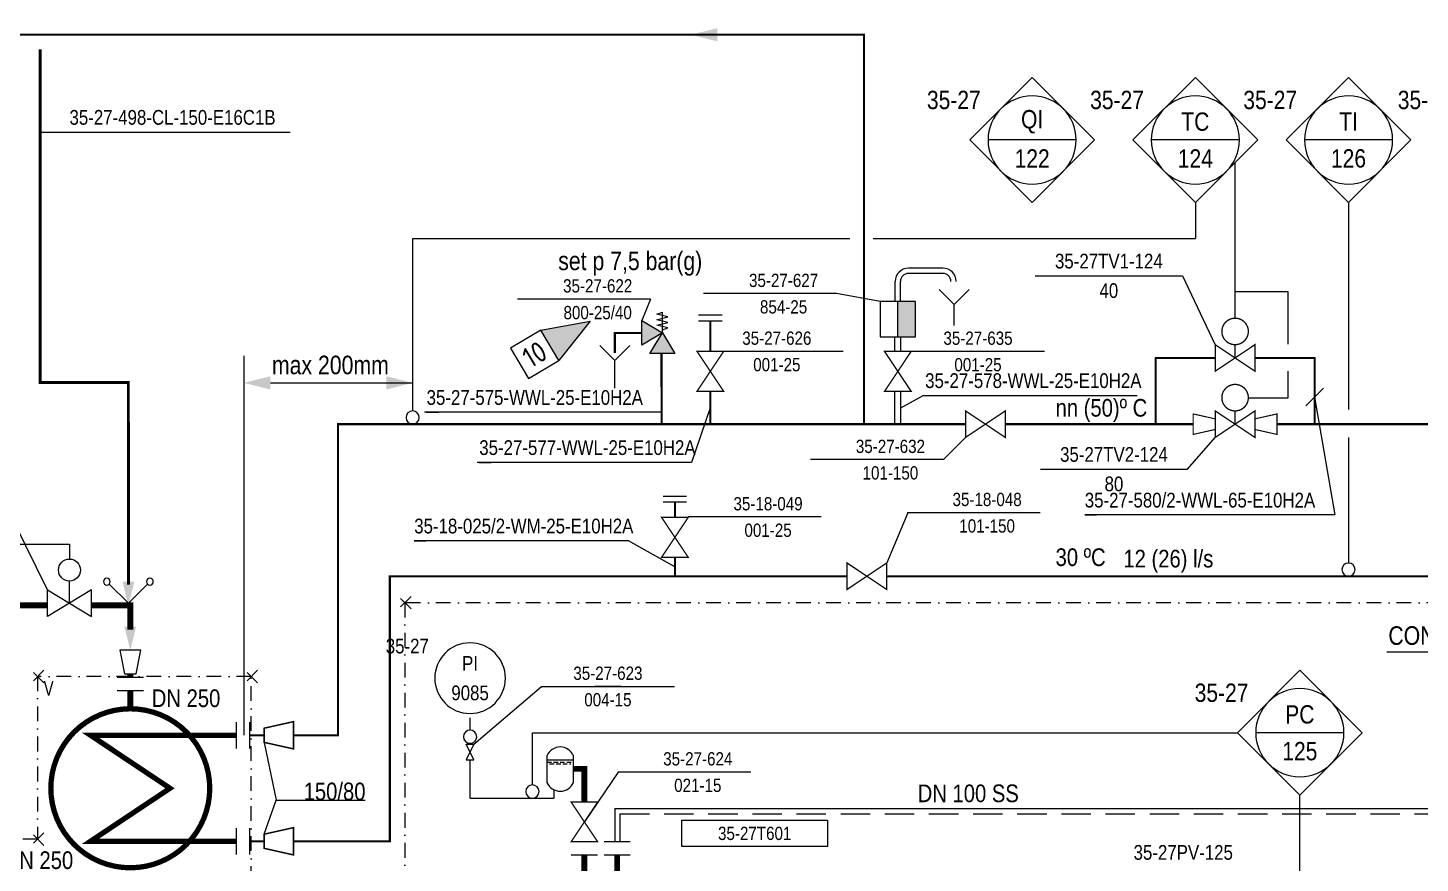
# Model space of a CAD drawing. Header units: millimetres. Extents: x -415 to 12957, y -5 to 599.
# Drawn here: x 10139.8 to 10376.4, y 175.9 to 317.7 of the extents above; entities that cross this region are included whole.
import ezdxf
from ezdxf.enums import TextEntityAlignment as Align

# ---------------------------------------------------------------- set-up
doc = ezdxf.new("R2010")
doc.units = ezdxf.units.MM
doc.header["$LTSCALE"] = 10
doc.header["$MEASUREMENT"] = 0
for name, pattern in [('DASHDOT2', [0.5, 0.25, -0.125, 0, -0.125]), ('DASHED', [0.75, 0.5, -0.25]), ('DASHEDX2', [1.5, 1, -0.5])]:
    doc.linetypes.add(name, pattern=pattern)
doc.layers.get('0').update_dxf_attribs({"linetype": 'CONTINUOUS'})
doc.layers.add('BALANSSI', color=3, linetype='CONTINUOUS', lineweight=25)
doc.layers.add('VESIKIERROT', color=100, linetype='DASHDOT2', lineweight=35)
for name, color, linetype in [('ILMAPUTKET', 7, 'CONTINUOUS'), ('KASIVENTTIILIT', 7, 'CONTINUOUS'), ('LAITTEISTO', 7, 'CONTINUOUS'), ('P-COND', 4, 'CONTINUOUS'), ('P-CVPOS', 7, 'CONTINUOUS'), ('P-DELIVERY_LIMIT', 1, 'DASHDOT2'), ('P-EQUIPMENTS', 7, 'CONTINUOUS'), ('P-FITTINGS', 7, 'CONTINUOUS'), ('P-INSTRPOS_TEXTS', 7, 'CONTINUOUS'), ('P-INSTRU', 7, 'CONTINUOUS'), ('P-LINEPOS', 7, 'CONTINUOUS'), ('P-OTHER', 7, 'CONTINUOUS'), ('P-REVISIONS', 1, 'CONTINUOUS'), ('P-STEAM1', 6, 'CONTINUOUS'), ('P-SYMB', 7, 'CONTINUOUS'), ('P-TANK_POS', 7, 'CONTINUOUS'), ('P-TEXT', 7, 'CONTINUOUS'), ('P-VALVEPOS', 7, 'CONTINUOUS'), ('P-VENTS', 7, 'CONTINUOUS'), ('P-WATER', 3, 'CONTINUOUS'), ('PUTKIKARTIOT', 7, 'CONTINUOUS'), ('SAATOVENTTIILIT', 7, 'CONTINUOUS'), ('yyyyy', 7, 'CONTINUOUS')]:
    doc.layers.add(name, color=color, linetype=linetype)
doc.styles.add('ARIAL', font='ARIALN.TTF')
doc.styles.add('ARIALN', font='ARIALN.TTF')
doc.styles.add('CTS_REV', font='isocp.shx')
doc.styles.add('LEGIBLE', font='ARIALN.TTF')
doc.styles.add('MODESTD', font='ARIALN.TTF')
doc.styles.add('SFS', font='ARIALN.TTF')
doc.styles.get("Standard").update_dxf_attribs({"font": 'ARIALN.TTF'})

# ---------------------------------------------------------------- blocks, each defined once
blk = doc.blocks.new('P008_05')
at = {"linetype": 'Continuous', "const_width": 0.5}
blk.add_lwpolyline([(0, 7.5, 1), (0, -7.5, 1)], format="xyb", close=True, dxfattribs=at)
blk.add_lwpolyline([(10, 5), (-3.75, 5), (3.75, 0), (-3.75, -5), (10, -5)], dxfattribs=at)
at = {"linetype": 'Continuous', "style": 'SFS', "flags": 9}
for tag, p in [('FC', (0, 3.5)), ('SYM_WIDTH', (0, 0))]:
    blk.add_attdef(tag, p, '', height=0.2, dxfattribs=at)
blk = doc.blocks.new('T200FFL')
at = {"const_width": 0.25}
for points in [[(-1.25, 2.5), (-1.25, -2.5)], [(1.25, -2.5), (1.25, 2.5)]]:
    blk.add_lwpolyline(points, dxfattribs=at)
at = {"linetype": 'Continuous', "style": 'SFS', "flags": 9}
for tag, p in [('FC', (0, 3.5)), ('SYM_WIDTH', (0, 0))]:
    blk.add_attdef(tag, p, '', height=0.2, dxfattribs=at)
blk = doc.blocks.new('ARROW')
blk.add_solid([(-2.5, -1.25), (-2.5, 1.25), (2.5, 0)])
at = {"linetype": 'Continuous', "flags": 1}
blk.add_attdef('SYM_WIDTH', (0, 0), '', height=3, dxfattribs=at)
blk = doc.blocks.new('T100CON')
at = {"const_width": 0.25}
blk.add_lwpolyline([(-2.5, 2.4), (2.5, 1.28), (2.5, -1.12), (-2.5, -2.24)], close=True, dxfattribs=at)
at = {"style": 'LEGIBLE', "flags": 9}
for tag, p in [('FC', (0, 3.5)), ('SYM_WIDTH', (0, 0))]:
    blk.add_attdef(tag, p, '', height=1.8, dxfattribs=at)
blk = doc.blocks.new('T001_11')
at = {"const_width": 0.25}
blk.add_lwpolyline([(-3.75, -2.5), (-3.75, 2.5), (3.75, -2.5), (3.75, 2.5), (-3.75, -2.5)], dxfattribs=at)
at = {"linetype": 'Continuous', "style": 'SFS', "flags": 9}
for tag, p in [('FC', (0, 3.5)), ('SYM_WIDTH', (0, 0))]:
    blk.add_attdef(tag, p, '', height=0.2, dxfattribs=at)
blk = doc.blocks.new('i001_11')
at = {"layer": 'yyyyy', "const_width": 0.25}
blk.add_lwpolyline([(0, 7.5, 1), (0, 2.5, 1)], format="xyb", close=True, dxfattribs=at)
for points in [[(-3.75, -2.5), (-3.75, 2.5), (3.75, -2.5), (3.75, 2.5), (-3.75, -2.5)], [(0, 2.5), (0, 0)]]:
    blk.add_lwpolyline(points, dxfattribs=at)
at = {"layer": 'yyyyy', "linetype": 'Continuous', "style": 'SFS', "flags": 9}
for tag, p in [('FC', (0, 3.5)), ('SYM_WIDTH', (0, 0))]:
    blk.add_attdef(tag, p, '', height=0.2, dxfattribs=at)
blk = doc.blocks.new('P7A1214')
at = {"color": 0, "linetype": 'ByBlock'}
for p, q in [((-1, 2), (-1, -2)), ((0, 2), (0, -2))]:
    blk.add_line(p, q, dxfattribs=at)
blk = doc.blocks.new('P7A1208')
at = {"color": 0, "linetype": 'ByBlock'}
for p, q in [((-3, 0), (-3, -3)), ((3, -3), (3, 0)), ((-3, -3), (3, -3))]:
    blk.add_line(p, q, dxfattribs=at)
blk.add_lwpolyline([(3, 3), (-3, 3), (-3, 0), (3, 0)], close=True, dxfattribs=at)
blk.add_solid([(-3, 0), (3, 0), (-3, -3), (3, -3)], dxfattribs=at)
blk = doc.blocks.new('PI321')
for p, q in [((0.5, 0.25), (-0.5, -0.25)), ((-0.5, -0.25), (-0.5, 0.25)), ((-0.5, 0.25), (0.5, -0.25)), ((0.5, -0.25), (0.5, 0.25))]:
    blk.add_line(p, q)
blk = doc.blocks.new('PPI_0103B')
at = {"color": 0, "linetype": 'ByBlock'}
blk.add_circle((0, 0), 1.25, dxfattribs=at)
blk = doc.blocks.new('PPI_0900A')
at = {"color": 0, "linetype": 'ByBlock'}
blk.add_line((-2.5, 0), (2.5, 0), dxfattribs=at)
blk = doc.blocks.new('PPI_0700A-27_5')
at = {"color": 0, "linetype": 'ByBlock'}
for p, q in [((0, 0), (27.5, 0)), ((0, -5), (0, 0)), ((27.5, 0), (27.5, -5)), ((27.5, -5), (0, -5))]:
    blk.add_line(p, q, dxfattribs=at)
blk = doc.blocks.new('PPI_1207A')
at = {"color": 0, "linetype": 'ByBlock'}
for p, q in [((-8.5, 0), (0, 8.5)), ((0, 8.5), (8.5, 0)), ((0, -8.5), (-8.5, 0)), ((-6, 0), (6, 0)), ((8.5, 0), (0, -8.5))]:
    blk.add_line(p, q, dxfattribs=at)
blk.add_circle((0, 0), 6, dxfattribs=at)
blk = doc.blocks.new('PPI_1000A')
at = {"color": 0, "linetype": 'ByBlock'}
blk.add_line((-1, 0), (1, 0), dxfattribs=at)
blk = doc.blocks.new('PPI_1200A')
at = {"color": 0, "linetype": 'ByBlock'}
blk.add_circle((0, 0), 6, dxfattribs=at)
blk = doc.blocks.new('PPI_1100A')
at = {"color": 0, "linetype": 'ByBlock'}
blk.add_line((0, 0), (2, 0), dxfattribs=at)
blk = doc.blocks.new('P7A0127')
at = {"color": 0, "linetype": 'ByBlock'}
for p, q in [((-7.5, 20), (-7.5, 17.5)), ((7.5, 17.5), (-7.5, 17.5)), ((-7.5, 17.5), (-7.5, 5)), ((7.5, 17.5), (7.5, 20)), ((7.5, 5), (7.5, 17.5))]:
    blk.add_line(p, q, dxfattribs=at)
at = {"color": 0, "linetype": 'DASHEDX2', "ltscale": 0.25}
for points in [[(-7.5, 16.5), (7.5, 16.5)], [(-6, 15.5), (6, 15.5)]]:
    blk.add_lwpolyline(points, dxfattribs=at)
at = {"color": 0, "linetype": 'ByBlock'}
for centre, start, end in [((0, 16.9), 22.45694, 157.54306), ((0, 8.1), 202.45694, 337.54306)]:
    blk.add_arc(centre, 8.12, start, end, dxfattribs=at)
blk = doc.blocks.new('PRO6806')
h = blk.add_hatch(color=0)
h.paths.add_polyline_path([(-3, -1.8), (0, 0), (-3, 1.8)])
h.paths.add_polyline_path([(-1.8, -3), (1.8, -3), (0, 0)])
at = {"layer": 'P-VENTS', "color": 0, "linetype": 'Continuous'}
for p, q in [((-0.8, 2.7), (0, 3)), ((0.8, 2.3), (-0.8, 2.7)), ((-0.8, 1.9), (0.8, 2.3)), ((0, 0), (0, 3)), ((0.8, 1.5), (-0.8, 1.9)), ((-0.8, 1.1), (0.8, 1.5)), ((0.8, 0.7), (-0.8, 1.1)), ((0, 0.4), (0.8, 0.7))]:
    blk.add_line(p, q, dxfattribs=at)
for points in [[(0, 0), (-3, -1.8), (-3, 1.8)], [(1.8, -3), (-1.8, -3), (0, 0)]]:
    blk.add_lwpolyline(points, close=True, dxfattribs=at)
blk = doc.blocks.new('P7A1304')
at = {"color": 0, "linetype": 'ByBlock'}
blk.add_line((1.5, 1.5), (-1.5, -1.5), dxfattribs=at)
blk = doc.blocks.new('PPI_2100A')
at = {"color": 0, "linetype": 'ByBlock'}
blk.add_line((0, 0), (2, 0), dxfattribs=at)
blk = doc.blocks.new('P7A1245')
at = {"color": 0, "linetype": 'Continuous'}
for points in [[(-2, 1.8), (-2, -1.8)], [(2, 1), (-2, 1.8)], [(2, -1), (2, 1)], [(-2, -1.8), (2, -1)]]:
    blk.add_lwpolyline(points, dxfattribs=at)
blk = doc.blocks.new('P7A1305')
at = {"color": 0, "linetype": 'ByBlock'}
blk.add_solid([(-4, -1), (-4, 1), (0, 0)], dxfattribs=at)
blk = doc.blocks.new('CVE823E')
at = {"color": 0, "linetype": 'Continuous'}
blk.add_lwpolyline([(-1.5, 4.5, -1), (1.5, 4.5, -1), (-1.5, 4.5)], format="xyb", close=True, dxfattribs=at)
blk.add_lwpolyline([(0, 0), (0, 3)], dxfattribs=at)
at = {"layer": 'P-VENTS', "color": 0, "linetype": 'Continuous'}
for points in [[(-3, -1.8), (-3, 1.8), (0, 0)], [(3, -1.8), (3, 1.8), (0, 0)]]:
    blk.add_lwpolyline(points, close=True, dxfattribs=at)
blk = doc.blocks.new('P7A1330')
at = {"color": 0, "linetype": 'ByBlock'}
for q in [(-3.25, 3.25), (3.25, 3.25)]:
    blk.add_line((0, 0), q, dxfattribs=at)
for centre, start, end in [((-3.66, 3.66), 90, 270), ((-3.66, 3.66), 270, 90), ((3.66, 3.66), 90, 270), ((3.66, 3.66), 270, 90)]:
    blk.add_arc(centre, 0.575, start, end, dxfattribs=at)
blk = doc.blocks.new('P7A1372')
at = {"color": 0, "linetype": 'ByBlock'}
blk.add_lwpolyline([(-14, 3), (-14, -3), (-8, -3), (-8, 3)], close=True, dxfattribs=at)
blk.add_lwpolyline([(-8, 3), (0, 0), (-8, -3)], dxfattribs=at)
blk.add_solid([(-8, -3), (-8, 3), (0, 0)], dxfattribs=at)
at = {"color": 7, "linetype": 'Continuous', "style": 'CTS_REV'}
blk.add_attdef('A', text='', height=3.5, dxfattribs=at).set_placement((-11, 0), align=Align.MIDDLE)

msp = doc.modelspace()

# ---------------------------------------------------------------- linework, layer by layer
at = {"layer": 'ILMAPUTKET'}
for points in [[(10295.33, 276.9), (10289.46, 276.9)], [(10287.21, 271.25), (10287.21, 274.65)], [(10288.11, 271.25), (10288.11, 274.65)], [(10295.33, 276), (10289.46, 276)], [(10287.16, 262.75), (10287.16, 265.07)], [(10287.16, 250.4), (10287.16, 256)], [(10239.55, 185.15), (10386.88, 185.15)], [(10239.55, 185.15), (10239.55, 179.49)], [(10240.45, 184.25), (10240.45, 179.49)]]:
    msp.add_lwpolyline(points, dxfattribs=at)
at = {"layer": 'ILMAPUTKET', "ltscale": 0.8}
for points in [[(10288.16, 262.75), (10288.16, 265.25)], [(10288.16, 250.4), (10288.16, 256)]]:
    msp.add_lwpolyline(points, dxfattribs=at)
at = {"layer": 'ILMAPUTKET', "linetype": 'DASHED'}
msp.add_lwpolyline([(10240.45, 184.25), (10385.82, 184.25)], dxfattribs=at)
at = {"layer": 'ILMAPUTKET'}
for centre, radius, start, end in [((10289.46, 274.65), 2.25, 90, 180), ((10295.33, 274.65), 2.25, 0, 90), ((10289.46, 274.65), 1.35, 90, 180), ((10295.33, 274.65), 1.35, 0, 90)]:
    msp.add_arc(centre, radius, start, end, dxfattribs=at)
at = {"layer": 'P-COND', "linetype": 'Continuous', "const_width": 0.5}
msp.add_lwpolyline([(10141.92, 314.03), (10141.92, 257.5), (10156.92, 257.5), (10156.93, 223.13)], dxfattribs=at)
at = {"layer": 'P-CVPOS'}
for points in [[(10311.01, 275.59), (10336.01, 275.59), (10341.58, 263.9)], [(10336.88, 242.76), (10341.58, 248.15)], [(10143.17, 222.25), (10131.92, 245), (10109.42, 245)], [(10311.88, 242.76), (10336.88, 242.76)]]:
    msp.add_lwpolyline(points, dxfattribs=at)
at = {"layer": 'P-DELIVERY_LIMIT'}
for points in [[(10415.73, 167.69), (10415.73, 174.95), (10425.87, 174.95), (10425.87, 220.08), (10203.89, 220.08), (10203.89, 172.82), (10177.81, 172.82), (10177.81, 207.54), (10141.5, 207.54), (10141.5, 179.93), (10116.27, 179.93), (10116.27, 161.15), (10081.77, 161.15), (10081.77, 76.49), (10377.73, 76.49), (10377.73, 113.57), (10425.87, 113.57), (10425.87, 167.69), (10415.73, 167.69)], [(10204.95, 219.02), (10202.83, 221.14)], [(10204.95, 221.14), (10202.83, 219.02)], [(10142.56, 206.48), (10140.44, 208.6)], [(10142.56, 208.6), (10140.44, 206.48)], [(10178.87, 206.48), (10176.75, 208.6)], [(10178.87, 208.6), (10176.75, 206.48)], [(10178.87, 206.48), (10176.75, 208.6)], [(10178.87, 208.6), (10176.75, 206.48)], [(10178.87, 206.48), (10176.75, 208.6)], [(10178.87, 208.6), (10176.75, 206.48)], [(10142.56, 178.87), (10140.44, 180.99)], [(10142.56, 180.99), (10140.44, 178.87)]]:
    msp.add_lwpolyline(points, dxfattribs=at)
at = {"layer": 'P-INSTRU'}
for points in [[(10344.96, 268.4), (10344.96, 294.81)], [(10338.21, 288.06), (10338.21, 281.95)], [(10364.23, 288.06), (10364.23, 252.9)], [(10205.24, 252.65), (10205.24, 281.95), (10279.52, 281.95)], [(10283.49, 281.95), (10338.21, 281.95)], [(10353.96, 272.9), (10344.96, 272.9)], [(10353.96, 263.97), (10353.96, 272.9)], [(10353.96, 254.9), (10353.96, 259.4)], [(10347.21, 254.9), (10353.96, 254.9)], [(10364.23, 248.16), (10364.23, 226.83)], [(10136.07, 230), (10146.92, 230), (10146.92, 227.5)], [(10214.98, 198.45), (10214.98, 200.52)], [(10225.57, 189.14), (10225.57, 198)], [(10225.57, 198), (10345.35, 198)], [(10214.98, 186.89), (10214.98, 193.42)], [(10214.98, 186.89), (10229.21, 186.89)], [(10229.21, 188.34), (10229.21, 186.89)], [(10355.96, 173.99), (10355.96, 187.39)]]:
    msp.add_lwpolyline(points, dxfattribs=at)
at = {"layer": 'P-LINEPOS'}
for points in [[(10141.92, 300), (10184.42, 300)], [(10358.46, 255), (10361.92, 235), (10319.42, 235)]]:
    msp.add_lwpolyline(points, dxfattribs=at)
at = {"layer": 'P-OTHER'}
for points in [[(10294.67, 273.29), (10297.21, 270.74)], [(10297.21, 270.74), (10299.76, 273.29)], [(10297.21, 267.14), (10297.21, 270.74)], [(10239.58, 261.23), (10237.04, 263.77)], [(10242.13, 263.77), (10239.58, 261.23)], [(10176.58, 197.57), (10176.58, 262)], [(10239.58, 256.5), (10239.58, 261.23)], [(10181.08, 257.41), (10205.24, 257.41)], [(10255.8, 253.2), (10252.58, 243.92), (10216.2, 243.92)], [(10288.16, 253.2), (10291.96, 255.29), (10328.33, 255.29)], [(10247.52, 252.43), (10243.63, 252.43), (10207.25, 252.43)], [(10249.78, 226.19), (10241.87, 230.6), (10205.49, 230.6)], [(10179.99, 196.37), (10182.04, 186.53)], [(10179.99, 180.77), (10182.04, 186.53)], [(10182.04, 186.53), (10197.17, 186.53)]]:
    msp.add_lwpolyline(points, dxfattribs=at)
at = {"layer": 'P-STEAM1', "const_width": 1}
for points in [[(10143.17, 219.63), (10133.57, 219.63)], [(10157.25, 215.5), (10157.25, 219.63), (10150.67, 219.63)], [(10157.25, 207.54), (10157.25, 208)], [(10157.25, 202.07), (10157.25, 205.16)], [(10157.25, 202.07), (10157.25, 205.16)], [(10234.4, 177.24), (10234.4, 172.95)], [(10239.98, 174.14), (10239.98, 177.24)]]:
    msp.add_lwpolyline(points, dxfattribs=at)
at = {"layer": 'P-STEAM1'}
msp.add_lwpolyline([(10234.4, 186.24, 1, 1, 0), (10234.4, 191.88, 1, 1, 0), (10232.58, 191.88, 0, 0, 0)], format="xyseb", dxfattribs=at)
at = {"layer": 'P-TEXT'}
msp.add_lwpolyline([(10370.72, 211.76), (10418.97, 211.76)], dxfattribs=at)
at = {"layer": 'P-VALVEPOS'}
for points in [[(10284.66, 271.25), (10277.25, 272.57), (10254.64, 272.57)], [(10245.66, 271.64), (10223.06, 271.64)], [(10245.66, 271.64), (10244.15, 268.03)], [(10278.35, 262.76), (10258.04, 262.76)], [(10312.58, 262.75), (10289.98, 262.75)], [(10295.4, 244.38), (10299.16, 248.15)], [(10295.4, 244.38), (10272.8, 244.38)], [(10274.61, 234.64), (10252.01, 234.64)], [(10289.33, 235.37), (10285.77, 226.83)], [(10311.83, 235.37), (10289.23, 235.37)], [(10215.64, 196.04), (10227.1, 205.86), (10249.7, 205.86)], [(10240.17, 191.32), (10234.4, 182.86)], [(10262.67, 191.32), (10240.07, 191.32)]]:
    msp.add_lwpolyline(points, dxfattribs=at)
at = {"layer": 'P-WATER', "const_width": 0.35}
for points in [[(10285.77, 224.58), (10450.48, 224.58), (10450.48, 375), (10202.77, 375)], [(10352.08, 250.4), (10430.48, 250.4), (10430.48, 360.48), (10202.77, 360.48)], [(10023.89, 200), (10023.89, 316.53), (10266.92, 316.53), (10281.92, 316.53), (10281.92, 250.4)], [(10255.8, 262.75), (10255.8, 267.9)], [(10247.52, 250.4), (10247.5, 262.46)], [(10255.8, 250.4), (10255.8, 256)], [(10184.99, 197.57), (10192.56, 197.57), (10192.56, 250.4), (10299.16, 250.4)], [(10305.91, 250.4), (10337.83, 250.4)], [(10249.78, 234.56), (10249.78, 237.13)], [(10249.78, 224.58), (10249.78, 227.81)], [(10184.99, 179.57), (10201.35, 179.57), (10201.35, 224.58), (10279.02, 224.58)], [(10177.62, 197.57), (10179.99, 197.57)], [(10177.62, 179.57), (10179.99, 179.57)]]:
    msp.add_lwpolyline(points, dxfattribs=at)
at = {"layer": 'P-WATER'}
for points in [[(10244.15, 265.87, 0.35, 0.35, 0), (10239.58, 265.87, 0.35, 0.35, 0), (10239.58, 262.5, 0, 0, 0)], [(10341.58, 261.65, 0.35, 0.35, 0), (10331.46, 261.65, 0.35, 0.35, 0), (10331.46, 250.4, 0, 0, 0)], [(10358.46, 250.4, 0.35, 0.35, 0), (10358.46, 261.65, 0.35, 0.35, 0), (10348.33, 261.65, 0, 0, 0)]]:
    msp.add_lwpolyline(points, format="xyseb", dxfattribs=at)
at = {"layer": 'SAATOVENTTIILIT', "const_width": 0.225}
msp.add_lwpolyline([(10344.96, 268.4, 1), (10344.96, 263.9, 1)], format="xyb", close=True, dxfattribs=at)
for points in [[(10341.58, 259.4), (10341.58, 263.9), (10348.33, 259.4), (10348.33, 263.9), (10341.58, 259.4)], [(10344.96, 263.9), (10344.96, 261.65)]]:
    msp.add_lwpolyline(points, dxfattribs=at)

# ---------------------------------------------------------------- block references
at = {"layer": 'ILMAPUTKET'}
for name, p, rotation in [('P7A1208', (10287.66, 268.25), 90.00000000000001), ('P7A1214', (10255.8, 267.9), 270), ('P7A1214', (10249.78, 237.13), 270)]:
    msp.add_blockref(name, p, dxfattribs=dict(at, rotation=rotation))
at = {"layer": 'KASIVENTTIILIT'}
for name, p, xscale, yscale, zscale, rotation in [('T001_11', (10255.8, 259.37), -0.900000000000091, 0.900000000000091, 0.900000000000091, 270), ('T001_11', (10287.66, 259.37), -0.900000000000091, 0.900000000000091, 0.900000000000091, 270), ('T001_11', (10249.78, 231.19), -0.900000000000091, 0.900000000000091, 0.900000000000091, 270), ('PI321', (10214.98, 194.73), -2.625, 2.625, 2.625, 269.9999999999772), ('T001_11', (10234.4, 182.86), -0.900000000000091, 0.900000000000091, 0.900000000000091, 270)]:
    msp.add_blockref(name, p, dxfattribs=dict(at, xscale=xscale, yscale=yscale, zscale=zscale, rotation=rotation))
at = {"layer": 'KASIVENTTIILIT', "xscale": -0.900000000000091, "yscale": 0.900000000000091, "zscale": 0.900000000000091}
for p in [(10302.54, 250.4), (10282.4, 224.58)]:
    msp.add_blockref('T001_11', p, dxfattribs=at)
at = {"layer": 'LAITTEISTO', "xscale": -1.800000000000182, "yscale": 1.800000000000182, "zscale": 1.800000000000182, "rotation": 180}
msp.add_blockref('P008_05', (10157.25, 188.57), dxfattribs=at)
at = {"layer": 'LAITTEISTO', "rotation": 179.9999237710615}
for p in [(10182.49, 197.65), (10182.49, 179.65)]:
    msp.add_blockref('T100CON', p, dxfattribs=at)
at = {"layer": 'P-CVPOS', "color": 140, "xscale": -1, "rotation": 180}
for p in [(10323.51, 275.59), (10324.38, 242.76)]:
    msp.add_blockref('PPI_1000A', p, dxfattribs=at)
at = {"layer": 'P-EQUIPMENTS', "xscale": 0.3002463749403548, "yscale": 0.3002463749403548, "zscale": 0.3002463749403548}
msp.add_blockref('P7A0127', (10230.3, 188.07), dxfattribs=at)
at = {"layer": 'P-FITTINGS', "rotation": 270}
msp.add_blockref('P7A1245', (10157.25, 210), dxfattribs=at)
at = {"layer": 'P-INSTRU', "color": 140}
for name, p, xscale, yscale, zscale in [('PPI_1207A', (10310.48, 298.66), -1.2478, 1.2478, 1.2478), ('PPI_1207A', (10338.21, 298.66), -1.2478, 1.2478, 1.2478), ('PPI_1207A', (10364.23, 298.66), -1.2478, 1.2478, 1.2478), ('PPI_0103B', (10205.22, 251.52), -0.899999999999636, 0.899999999999636, 0.899999999999636), ('PPI_1207A', (10355.96, 198), -1.2478, 1.2478, 1.2478), ('PPI_0103B', (10214.98, 197.33), -0.899999999999636, 0.899999999999636, 0.899999999999636), ('PPI_0103B', (10225.57, 188.01), -0.900000000000091, 0.900000000000091, 0.900000000000091)]:
    msp.add_blockref(name, p, dxfattribs=dict(at, xscale=xscale, yscale=yscale, zscale=zscale))
at = {"layer": 'P-INSTRU', "color": 140, "xscale": -0.900000000000091, "yscale": 0.900000000000091, "zscale": 0.900000000000091, "rotation": 270}
msp.add_blockref('PPI_0103B', (10364.23, 225.7), dxfattribs=at)
at = {"layer": 'P-INSTRU', "color": 140, "xscale": -1}
msp.add_blockref('PPI_1200A', (10214.98, 207.27), dxfattribs=at)
at = {"layer": 'P-LINEPOS', "color": 140}
for name, p in [('PPI_1100A', (10146.92, 300)), ('PPI_1100A', (10292.3, 255.29)), ('PPI_1100A', (10207.59, 252.43)), ('PPI_1100A', (10216.54, 243.92)), ('PPI_2100A', (10319.42, 235)), ('PPI_2100A', (10205.49, 230.6))]:
    msp.add_blockref(name, p, dxfattribs=at)
at = {"layer": 'P-LINEPOS'}
msp.add_blockref('P7A1304', (10358.46, 255), dxfattribs=at)
at = {"layer": 'P-OTHER'}
for name, p, xscale, yscale, zscale in [('ARROW', (10178.79, 257.41), -0.9000000000005457, 0.9000000000005457, 0.9000000000005457), ('T200FFL', (10176.38, 197.57), 0.900000000000091, 0.900000000000091, 0.900000000000091), ('T200FFL', (10176.38, 179.57), 0.900000000000091, 0.900000000000091, 0.900000000000091)]:
    msp.add_blockref(name, p, dxfattribs=dict(at, xscale=xscale, yscale=yscale, zscale=zscale))
for name, p, xscale, yscale, zscale, rotation in [('ARROW', (10202.99, 257.41), -0.9000000000005457, 0.9000000000005457, 0.9000000000005457, 180), ('T200FFL', (10157.25, 206.29), 0.900000000000091, 0.900000000000091, 0.900000000000091, 270), ('T200FFL', (10234.4, 178.36), 0.900000000000091, 0.900000000000091, 0.900000000000091, 270), ('T200FFL', (10239.98, 178.36), 0.900000000000091, 0.900000000000091, 0.900000000000091, 270)]:
    msp.add_blockref(name, p, dxfattribs=dict(at, xscale=xscale, yscale=yscale, zscale=zscale, rotation=rotation))
at = {"layer": 'P-REVISIONS', "rotation": 30.6811323260868}
msp.add_blockref('P7A1372', (10235.41, 267.87), dxfattribs=at).add_auto_attribs({'A': '10'})
at = {"layer": 'P-SYMB'}
msp.add_blockref('P7A1330', (10156.92, 220), dxfattribs=at)
for p, rotation in [((10156.93, 219.63), 270.0094555164681), ((10157.25, 212), 269.9999999999932)]:
    msp.add_blockref('P7A1305', p, dxfattribs=dict(at, rotation=rotation))
at = {"layer": 'P-TANK_POS', "color": 140, "xscale": 0.899999999999636, "yscale": 0.899999999999636, "zscale": 0.899999999999636}
msp.add_blockref('PPI_0700A-27_5', (10250.96, 183.16), dxfattribs=at)
at = {"layer": 'P-VALVEPOS', "color": 140, "xscale": -0.9, "yscale": 0.9, "zscale": 0.9}
for p in [(10268.25, 272.57), (10236.66, 271.64), (10267.1, 262.76), (10301.28, 262.75), (10286.4, 244.38), (10265.61, 234.64), (10302.83, 235.37), (10238.4, 205.86), (10253.67, 191.32)]:
    msp.add_blockref('PPI_0900A', p, dxfattribs=at)
at = {"layer": 'P-VENTS'}
for name, p, xscale, yscale, zscale in [('PRO6806', (10247.65, 265.93), 1.166666666666667, 1.166666666666667, 1.166666666666667), ('CVE823E', (10146.92, 220), 1.25, 1.25, 1.25)]:
    msp.add_blockref(name, p, dxfattribs=dict(at, xscale=xscale, yscale=yscale, zscale=zscale))
at = {"layer": 'PUTKIKARTIOT', "yscale": 0.75, "zscale": 0.75, "rotation": 180}
for p, xscale in [((10339.71, 250.46), -0.75), ((10350.21, 250.46), 0.75)]:
    msp.add_blockref('T100CON', p, dxfattribs=dict(at, xscale=xscale))
at = {"layer": 'SAATOVENTTIILIT', "xscale": 0.8999999999996362, "yscale": 0.8999999999996362, "zscale": 0.8999999999996362}
msp.add_blockref('i001_11', (10344.96, 250.4), dxfattribs=at)
at = {"layer": 'VESIKIERROT', "xscale": -0.8999999999996362, "yscale": 0.8999999999996362, "zscale": 0.8999999999996362}
msp.add_blockref('ARROW', (10254.75, 316.53), dxfattribs=at)

# ---------------------------------------------------------------- texts
at = {"layer": 'BALANSSI', "char_height": 3, "attachment_point": 1}
for s, insert, width in [('nn (50)º C', (10314.46, 254.68), 16.4745), ('30 ºC', (10314.46, 229.31), 28.0427), ('12 (26) l/s', (10325.98, 229.07), 15.4449)]:
    msp.add_mtext(s, dxfattribs=dict(at, insert=insert, width=width))
at = {"layer": 'P-CVPOS', "color": 140, "style": 'ARIAL'}
for s, p in [('35-27TV1-124', (10323.51, 278.09)), ('40', (10323.51, 273.09)), ('35-27TV2-124', (10324.38, 245.26)), ('80', (10324.38, 240.26)), ('35-27PV-125', (10336.15, 177.68))]:
    msp.add_text(s, height=2.5, dxfattribs=at).set_placement(p, align=Align.MIDDLE)
at = {"layer": 'P-DELIVERY_LIMIT', "insert": (10144.15, 206.81), "char_height": 2.5, "width": 12, "attachment_point": 3, "rotation": 0.053}
msp.add_mtext('{\\W0.9;\\T0.95;V}', dxfattribs=at)
at = {"layer": 'P-INSTRPOS_TEXTS', "style": 'ARIAL'}
for height, p in [(3.119, (10301.74, 303.9)), (3.119, (10329.47, 303.9)), (3.119, (10355.5, 303.9)), (3.119, (10381.74, 303.9)), (2.5, (10207.98, 211.47)), (3.119, (10347.23, 203.24))]:
    msp.add_text('35-27', height=height, dxfattribs=at).set_placement(p, align=Align.RIGHT)
for s, height, p in [('QI', 3.119, (10310.48, 301.78)), ('TC', 3.119, (10338.21, 301.78)), ('TI', 3.119, (10364.23, 301.78)), ('122', 3.119, (10310.48, 295.54)), ('124', 3.119, (10338.21, 295.54)), ('126', 3.119, (10364.23, 295.54)), ('PI', 2.5, (10214.98, 209.77)), ('9085', 2.5, (10214.98, 204.77)), ('PC', 3.119, (10355.96, 201.12)), ('125', 3.119, (10355.96, 194.88))]:
    msp.add_text(s, height=height, dxfattribs=at).set_placement(p, align=Align.MIDDLE)
at = {"layer": 'P-LINEPOS', "color": 140, "style": 'ARIAL'}
for s, p in [('35-27-498-CL-150-E16C1B', (10146.92, 302.5)), ('35-27-578-WWL-25-E10H2A', (10292.3, 257.79)), ('35-27-575-WWL-25-E10H2A', (10207.59, 254.93)), ('35-27-577-WWL-25-E10H2A', (10216.54, 246.42)), ('35-27-580/2-WWL-65-E10H2A', (10319.42, 237.5)), ('35-18-025/2-WM-25-E10H2A', (10205.49, 233.1))]:
    msp.add_text(s, height=2.5, dxfattribs=at).set_placement(p, align=Align.MIDDLE_LEFT)
at = {"layer": 'P-OTHER', "style": 'MODESTD'}
msp.add_text('set p 7,5 bar(g)', height=3.15, dxfattribs=at).set_placement((10229.96, 276.56))
at = {"layer": 'P-OTHER'}
msp.add_text('max 200mm', height=3.15, dxfattribs=at).set_placement((10181.32, 258.88))
at = {"layer": 'P-TANK_POS', "color": 140, "style": 'ARIAL'}
msp.add_text('35-27T601', height=2.25, dxfattribs=at).set_placement((10263.34, 180.91), align=Align.MIDDLE)
at = {"layer": 'P-TEXT', "style": 'ARIALN'}
for s, height, p in [('CONDENSATE TANK UNIT 1', 3.15, (10371, 212.93)), ('DN 250', 3, (10160.9, 202.36)), ('150/80', 3, (10186.7, 186.53)), ('DN 100 SS', 3, (10291.03, 186.21)), ('DN 250', 3, (10135.9, 174.86))]:
    msp.add_text(s, height=height, dxfattribs=at).set_placement(p)
at = {"layer": 'P-VALVEPOS', "color": 140, "style": 'ARIAL'}
for s, p in [('35-27-622', (10236.66, 273.89)), ('35-27-627', (10268.25, 274.82)), ('800-25/40', (10236.66, 269.39)), ('854-25', (10268.25, 270.32)), ('35-27-626', (10267.1, 265.01)), ('35-27-635', (10301.28, 265)), ('001-25', (10267.1, 260.51)), ('001-25', (10301.28, 260.5)), ('35-27-632', (10286.4, 246.63)), ('101-150', (10286.4, 242.13)), ('35-18-049', (10265.61, 236.89)), ('35-18-048', (10302.83, 237.62)), ('101-150', (10302.83, 233.12)), ('001-25', (10265.61, 232.39)), ('35-27-623', (10238.4, 208.11)), ('004-15', (10238.4, 203.61)), ('35-27-624', (10253.67, 193.57)), ('021-15', (10253.67, 189.07))]:
    msp.add_text(s, height=2.25, dxfattribs=at).set_placement(p, align=Align.MIDDLE)

doc.saveas('drawing.dxf')
